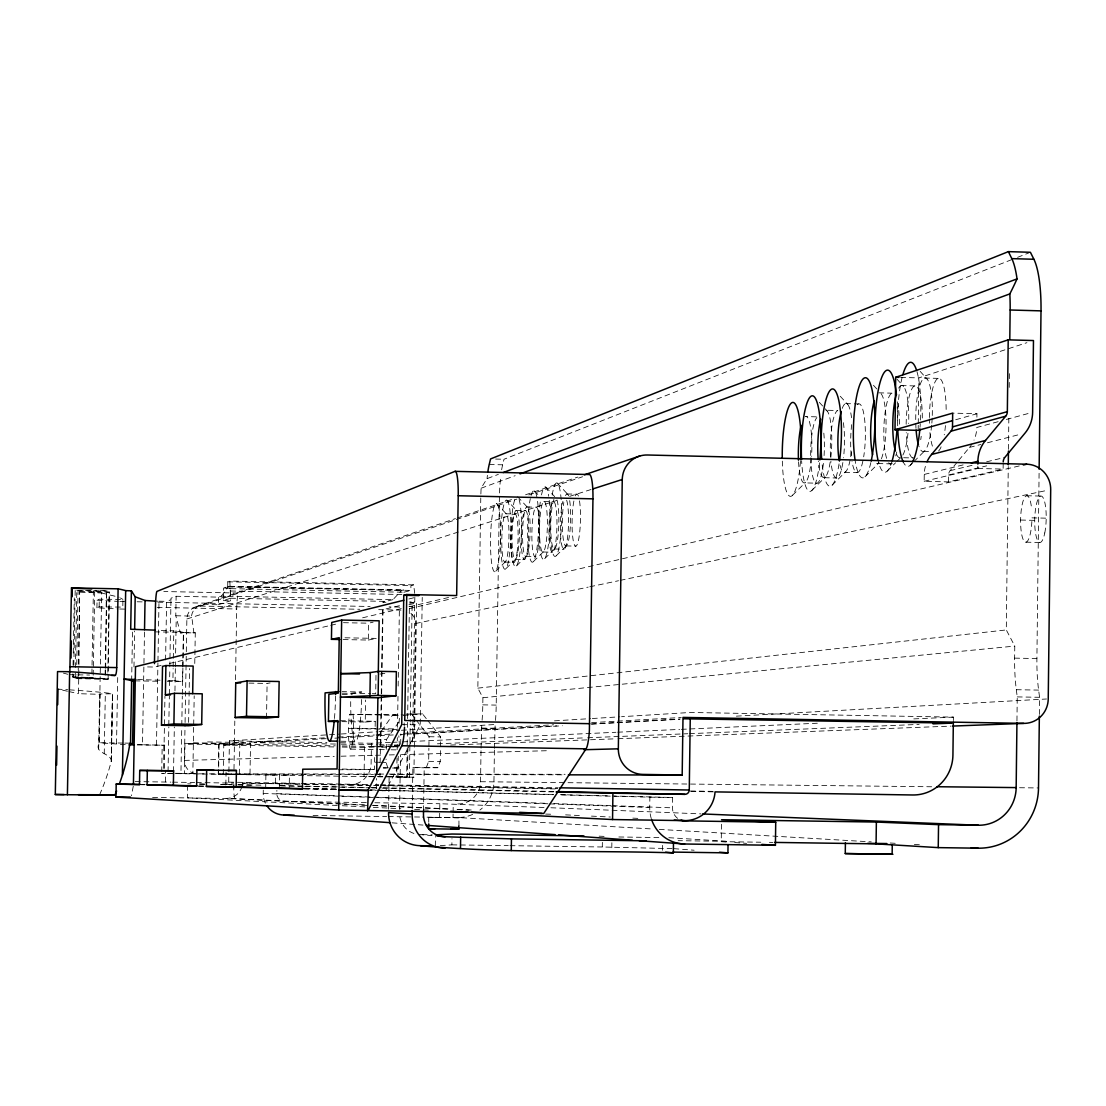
<?xml version="1.0" encoding="UTF-8"?>
<svg xmlns="http://www.w3.org/2000/svg" width="1106" height="1106" viewBox="0 0 1106 1106"><rect width="100%" height="100%" fill="white"/><g stroke="black" fill="none" stroke-linecap="round" stroke-linejoin="round"><path stroke-width="0.75" stroke-dasharray="5 3.75" d="M918.174 430.358L918.243 425.285M918.257 423.598L918.837 377.893L1026.921 342.68M1003.197 463.331L1003.128 469.082L948.464 481.898L924.16 481.317L924.257 474.419A31.728 30.982 76.6 0 1 925.528 465.847M948.464 481.898L948.547 475.013A6.899 6.733 76.6 0 1 950.137 470.672L957.658 461.631M953.344 720.559L953.4 717.117L690.351 712.471L621.558 716.702M976.902 417.183L976.944 413.741L952.681 413.132M924.16 481.317L977.801 468.474L977.856 464.147M1016.953 720.863L1017.243 696.904L1016.317 689.702A64.176 15.705 -89 0 1 1014.631 658.125L1014.769 646.084L1006.294 629.936L1008.271 466.525M1008.478 449.326L1008.838 418.358M1009.211 387.404L1009.405 371.92M1039.363 714.407L1039.571 697.305L1038.617 690.103A64.134 15.968 -89 0 1 1036.903 658.554L1039.115 470.935M413.672 584.867L410.92 585.599L410.838 590.424L227.698 586.65L223.564 588.115L223.315 600.641L230.56 598.222L229.841 581.051L413.672 584.867L414.861 594.779L412.497 745.333M672.102 848.62L602.286 846.989L602.355 842.371M611.798 847.763L611.936 838.431M651.296 818.647A35.973 35.378 88.9 0 1 649.72 807.491L649.872 797.15L560.12 794.868M662.535 850.307L662.605 845.371M677.563 818.316A12.843 12.636 88.9 0 1 672.503 807.836L672.642 797.495L612.185 795.974M726.31 841.984L721.236 841.652L721.513 821.426M111.347 760.486L112.425 693.739A945.008 14.475 1.1 0 0 69.319 689.84M391.635 746.384L364.524 747.435L364.054 776.481L375.902 776.536M341.809 721.637L365.243 722.052L365.602 700.029M343.178 639.572L368.339 640.056L368.616 623.19L373.123 622.166M390.39 742.416L371.45 743.26L371.118 763.486A21.664 21.512 -88.8 0 1 349.275 784.804L301.095 784.057M338.118 769.762L374.464 769.569L374.658 757.486M375.155 726.448L375.252 721.278L337.869 720.628M375.985 675.31L375.694 693.752L372.293 693.697M376.427 788.827L376.593 778.513M379.994 773.205L379.939 776.661L386.824 776.688M380.16 762.836L381.238 695.48M381.266 693.752L382.635 609.116M381.625 695.688L380.796 747.31L390.971 746.923M381.653 693.96L383.008 609.641L401.395 605.203M387.93 768.062L386.035 762.38L386.091 759.131M386.257 749.356L386.409 739.596L399.667 720.808M388.607 809.177L389.132 776.412M397.013 758.204L396.708 777.103L406.676 777.242L409.386 607.014L412.096 606.378L410.257 722.024M397.151 749.619L397.33 737.605M397.496 727.292L397.994 696.379M398.16 686.079L399.418 607.083L389.063 606.876M387.764 776.592L397.925 776.647L398.243 756.297M399.57 809.329L400.51 754.665M400.676 744.31L400.842 733.955M388.538 776.702L407.464 776.799L407.948 746.274M409.386 777.269L410.229 723.753M412.22 808.832L412.87 767.605L437.865 767.688L440.257 761.522L440.465 748.403M409.814 743.232A13.148 13.037 87.5 0 0 413.782 734.011L413.948 723.642M413.976 721.928L415.538 623.521A13.134 13.023 77.9 0 0 408.612 611.687M400.151 777.117L413.865 777.2L414.709 723.697M414.736 721.969L416.63 602.894L409.842 602.756M382.178 790.721L385.579 790.776L420.225 724.914L422.243 597.392M423.529 810.712L424.206 767.799L437.865 767.688M426.322 767.509L428.672 761.329L428.879 748.209M428.907 746.564L429.059 736.72L416.478 720.448M428.769 822.228L428.713 817.32L439.497 817.403M435.308 845.896L435.46 836.426M440.478 746.757L440.644 736.914L427.856 720.642M544.028 807.477L439.842 803.73L439.621 817.334L457.621 817.514L652.388 828.988M440.285 845.592L451.884 844.86L451.981 838.68M453.031 817.445L453.087 814.057M453.114 812.357L453.239 803.882M458.949 825.947L458.921 817.79L422.52 817.085M482.105 720.2A37.397 5.336 -89 0 0 482.797 704.854L482.907 697.72L477.847 688.139L480.778 497.949M457.843 803.951A22.604 22.369 -89.7 0 0 480.543 781.707L481.027 749.854M481.055 748.181L481.787 723.739M494.423 750.075L493.94 781.914A36.152 35.779 -89.7 0 1 479.88 810.09M494.451 748.403L495.184 723.96M495.502 720.435A37.383 5.419 -89 0 0 496.207 705.103L499.387 498.377A37.853 5.558 -88.7 0 1 500.783 475.926M99.623 794.744A1150.682 442.276 -5.8 0 0 111.208 761.453A23.89 9.719 -1.1 0 0 111.305 759.836C108.706 752.647 93.872 753.172 99.222 742.748L100.093 694.333L78.457 693.683L78.955 666.116M78.982 664.388L79.66 591.738L78.25 670.153M91.895 673.913L93.388 590.701M72.899 673.858L72.844 677.314L93.139 677.66L94.729 589.636M96.927 607.816L97.065 600.199L99.291 599.217L122.932 599.438L122.807 607.111L99.153 606.876L96.927 607.816L118.024 608.964M99.153 606.876L99.291 599.217M98.669 749.011L99.664 693.974L112.522 693.78L111.333 760.154M80.296 592.028L101.669 593.023L98.987 742.734L127.328 744.794M106.148 606.765L106.287 599.106M105.125 674.895L105.208 669.738M105.25 668.024L106.632 590.728L95.047 590.327M104.241 753.794L105.319 693.891M105.554 675.019L105.651 669.877M105.678 668.162L106.632 590.728M75.415 667.637L76.812 590.397L109.273 592.069L108.139 679.195L107.807 673.955M107.835 672.241L109.273 592.069M111.208 761.453L112.522 693.766M116.531 743.785L117.761 674.812M131.642 680.812L132.526 631.485M133.978 666.932L134.614 631.014M137.282 744.96L164.766 745.209L142.494 744.767L144.499 631.388M156.485 745.071L157.923 662.84M157.951 661.125L159.001 601.194L155.02 601.097M161.725 771.725L162.195 745.375M163.674 768.394L164.946 696.172M165.582 659.964L166.605 601.36L171.057 599.687L171.001 598.194L176.131 596.272L218.504 597.129L221.435 596.12L392.962 599.632L401.685 590.424L403.745 589.885L403.884 592.235L229.689 588.641L229.592 586.291L403.745 589.885M164.365 768.394L164.103 744.435M165.375 781.914L165.568 770.827M168.057 771.642L168.831 726.932M168.789 725.232L169.37 695.978M169.329 694.333L169.854 668.466M169.812 666.863L171.001 598.194M182.891 668.052L182.656 681.655L172.923 680.577L173.13 668.577M173.158 666.849L173.283 659.992M173.31 658.277L173.794 630.821L158.282 630.254M194.753 663.476L195.292 632.798L180.43 632.936L175.785 615.752L176.131 596.272M173.545 771.587L174.333 726.946M174.955 690.904L175.342 668.591M175.37 666.863L175.495 660.005M175.619 653.134L176.213 618.807M175.011 773.315L180.942 773.357L181.757 726.988M181.785 725.273L182.296 696.075M182.324 694.347L182.766 668.591M182.794 666.877L183.389 632.521L195.292 632.798M182.919 666.351L183.513 632.342L173.794 630.821M195.306 773.633A13.217 13.175 -80.9 0 1 184.412 760.403L185.048 724.181M185.075 722.467L186.278 653.48M186.306 651.752L186.873 618.987A13.203 13.148 69.4 0 1 200.269 606.06L516.848 499.096M193.37 743.55L184.979 744.048L184.467 773.55L192.845 773.55L193.661 726.504M187.633 785.384L187.426 797.813L340.607 805.652M188.614 722.384L189.555 668.536M193.688 724.803L194.2 695.84M193.923 633.199L191.601 615.461A13.327 13.272 69.6 0 1 204.914 604.498L218.366 604.761L218.504 597.129M219.071 744.628L218.559 774.089L249.997 774.297L250.523 743.647L219.071 744.628L184.979 744.048M223.274 774.241L223.771 745.098L250.523 743.647M227.698 586.65L227.781 581.797L229.841 581.051M225.845 785.025L226.066 772.14M221.311 784.348L226.357 784.431A2.336 2.323 -80.4 0 0 228.707 782.136L228.859 773.55M228.887 771.822L229.412 740.882L339.487 734.108M233.988 769.32L234.804 721.043M235.509 679.678L236.712 608.991A15.47 1.521 -88.8 0 1 238.495 593.051L163.799 591.516M239.297 774.117L239.822 743.467M265.371 803.136A21.249 21.125 -83 0 1 263.228 793.444L263.283 790.154M266.518 718.084L267.099 683.439L270.113 682.955M265.675 788.578L265.896 774.974L275.546 775.002L275.38 784.486M366.307 802.61L284.228 801.366A7.59 7.548 -83 0 1 276.818 793.652L276.873 790.375M279.306 788.785L279.541 775.195L289.413 775.223L289.205 787.859M73.051 665.231L73.148 660.047M73.273 653.148L74.282 597.904M73.604 677.508L105.499 678.448L75.236 677.937L73.604 677.508L73.673 674.066M73.826 665.453L75.208 589.636M75.236 677.937L75.388 669.351M108.139 679.195L78.097 678.669L76.494 678.255L76.549 674.84M76.743 664.568L78.07 590.977M78.097 678.669L78.222 671.854M218.366 604.761L230.49 600.779L230.739 588.268L223.564 588.115M133.273 786.228L131.476 795.767M501.64 469.787A37.853 5.558 -88.7 0 1 502.649 464.81L504.018 459.253L1011.147 259.855M376.607 738.075L392.464 715.236L399.294 714.67M221.435 596.12L228.043 586.844L229.592 586.291M958.736 460.331L969.492 447.405A31.728 30.968 75.1 0 0 972.008 443.921M865.03 476.783L879.076 462.806A35.447 7.645 -88.4 0 1 876.671 463.442M887.219 471.101L895.556 462.806M896.745 461.617L900.325 458.05M910.279 465.211L912.699 462.792M913.915 461.589L924.823 450.709M792.477 495.322L805.693 482.216M811.942 490.345L825.394 477.004M832.127 485.188L845.8 471.612M506.009 568.567L515.921 558.862M516.516 565.871L526.553 556.042M533.424 561.558L543.668 551.521M544.677 558.682L555.046 548.507M556.235 555.724L566.742 545.424M495.765 571.18L505.553 561.599M1017.575 257.339L1028.801 252.915M480.875 494.023A37.88 5.433 -88.7 0 1 481.124 488.202A46.991 4.631 -59.5 0 1 487.055 478.635L498.364 474.377M481.124 488.202L515.175 475.677M229.689 588.641L230.739 588.268M196.191 606.627L455.465 518.59M457.096 518.037L512.534 499.221M525.585 494.783L577.761 477.073M528.779 494.935L582.586 476.741M186.873 618.987L556.539 500.548M569.687 496.345L591.046 489.502M955.722 419.741L976.944 413.741M998.124 421.69L976.764 427.497A31.728 30.968 75.1 0 1 974.013 440.119M1006.336 419.464L1029.34 413.202M403.884 592.235L410.838 590.424M969.492 447.405L980.925 444.46M987.464 442.773L1020.147 434.34M392.962 599.632L382.745 602.203L387.819 602.314M408.847 598.982L415.566 597.323M924.257 474.419L964.487 464.561M950.137 470.672L975.008 464.631M986.621 461.81L1004.87 457.372M409.759 603.185L414.778 601.982L409.607 601.871M948.547 475.013L986.649 465.861M408.985 604.733L416.63 602.894M161.117 665.453L154.398 667.042L144.098 666.849M169.508 663.476L329.035 625.747M330.708 625.346L339.113 623.355M362.616 617.798L401.243 608.659M409.635 606.682L449.935 597.143M409.455 608.577L1019.995 465.778M415.538 623.521L588.129 587.134M589.816 586.774L618.517 580.733M620.203 580.374L1047.327 490.331M368.339 640.056L376.579 638.397L342.625 637.747M379.911 674.079L384.847 673.36M180.43 632.936L183.389 632.521M350.796 693.351L361.773 691.997L342.169 691.637M477.847 688.139L1006.294 629.936M482.907 697.72L1014.769 646.084M353.021 714.006A20.738 2.475 -89 0 1 352.496 743.025A20.738 2.475 -89 0 1 349.026 743.343A20.738 2.475 -89 0 1 349.413 714.338L403.662 714.891M406.109 714.089L422.52 713.854L426.778 719.287M403.455 715.43L422.52 713.854M365.243 722.052L375.252 721.278M341.201 733.997L377.326 731.771M379.04 731.66L399.681 730.389M401.409 730.278L496 724.444M554.479 720.849L590.59 718.61M592.318 718.513L619.83 716.812M324.334 737.882L218.781 743.896L218.269 774.159L299.325 774.324M338.132 737.094L374.34 735.02M376.068 734.923L393.307 733.942M403.649 733.347L553.664 724.789M591.599 722.619L615.752 721.25M617.466 721.14L681.268 717.504M326.242 738.67L254.062 742.679L339.597 744.117M334.841 738.186L339.998 737.896M341.713 737.799L377.81 735.794M379.524 735.697L393.28 734.937M400.151 734.55L405.308 734.273M407.022 734.177L556.553 725.854M590.936 723.946L680.301 718.969M413.782 734.011L562.36 725.785M591.655 724.167L615.779 722.826M617.494 722.73L679.526 719.301M736.389 716.149L1046.525 698.992M459.073 817.804L428.713 817.32M392.105 742.333L400.718 741.946M402.432 741.877L615.931 732.283M617.66 732.2L679.637 729.421M681.365 729.338L688.25 729.034M689.964 728.951L820.818 723.075M913.791 718.9L953.4 717.117M371.243 746.439L377.906 746.177M379.565 746.108L387.888 745.776M394.552 745.499L402.888 745.168M437.423 743.785L585.917 737.813M587.645 737.743L687.794 733.72M689.522 733.651L919.169 724.416M393.321 746.315L398.409 746.108M392.671 746.854L397.773 746.661M450.598 745.043L616.291 738.78M618.019 738.711L951.146 726.117M184.412 760.403L334.219 756.393M341.118 756.214L373.828 755.343M375.556 755.301L382.441 755.108M389.326 754.928L394.496 754.79M401.381 754.61L547.746 750.697M383.215 767.841L389.271 767.799M392.533 768.034L400.234 767.979L392.395 767.854M173.518 773.301L161.697 773.37L376.123 776.771M199.094 773.841L207.721 773.841M209.449 773.854L302.685 773.965M304.413 773.965L376.925 774.062M378.653 774.076L387.28 774.076M389.008 774.076L565.111 774.311M301.053 774.324L373.482 774.463M375.21 774.463L383.823 774.477M390.722 774.49L564.903 774.822M377.602 776.55L386.063 776.592M480.543 781.707L931.653 786.767M1019.552 787.735L1038.506 787.942M141.209 784.707L144.651 784.762M198.333 786.214L205.204 786.325M304.095 789.02L337.8 789.546L303.334 788.647M366.916 790.486L376.399 790.541M649.872 797.15L672.642 797.495M152.6 797.385L234.997 798.643L340.219 803.703M374.865 802.749L439.842 803.73M313.067 815.454L328.468 815.689M330.182 815.716L386.616 816.546M388.317 816.574L420.819 817.058M599.093 836.164L605.618 836.44M618.848 836.979L660.199 837.574M668.812 837.698L728.08 841.376L678.172 840.671M422.174 834.657L432.156 834.795M721.236 841.652L760.804 842.219M769.417 842.343L772.845 842.385M451.884 844.86L458.727 844.956M460.428 844.97L508.29 845.648M510.004 845.675L602.286 846.989M154.619 631.858L183.513 632.342M135.043 680.867L160.55 681.282M167.352 681.393L182.656 681.655M401.727 724.596L420.225 724.914M481.359 728.052L494.755 728.287M353.478 728.218L397.4 728.965M348.514 728.55L398.824 729.421M429.059 736.72L440.644 736.914M375.667 739.416L386.409 739.596M340.869 741.227L355.455 741.462M229.412 740.882L326.947 742.527M340.648 742.748L371.45 743.26M207.61 741.905L243.292 742.499M341.298 744.144L377.229 744.739M378.943 744.767L392.63 745.002M394.33 745.029L399.46 745.112M193.384 742.79L228.057 743.37M184.992 743.315L335.27 745.845M342.113 745.956L386.754 746.702M388.469 746.73L398.824 746.896M123.056 743.066L99.222 742.748M124.771 743.094L129.914 743.177M223.771 745.098L335.339 746.951M342.21 747.062L364.524 747.435M350.643 749.121L377.588 749.564M379.275 749.592L389.367 749.757M391.054 749.785L399.473 749.923M428.672 761.329L440.257 761.522M375.307 762.214L379.911 762.283M381.446 762.311L386.035 762.38M412.87 767.605L424.206 767.799M383.312 767.993L386.381 768.048M342.169 769.043L374.464 769.569M397.925 776.647L407.464 776.799M180.942 773.357L192.845 773.55M377.837 776.799L413.865 777.2M228.707 782.136L299.436 783.352M301.15 783.38L368.422 784.527M375.321 784.652L378.777 784.707M380.505 784.735L558.171 787.776M135.181 781.569L170.877 782.122M172.577 782.149L194.656 782.495M196.356 782.523L233.753 783.117M242.242 785.592A16.314 16.231 -80.4 0 0 242.587 783.131L299.367 784.03M187.661 783.822L191.034 783.878M199.439 784.016L204.486 784.085M76.812 590.397L107.061 590.95M79.66 591.738L109.701 592.291M1016.317 689.702L1038.617 690.103M69.277 674.674L89.586 675.047M1017.243 696.904L1039.571 697.305M248.933 683.107L267.099 683.439M342.238 693.199L370.593 693.669M342.252 694.527L352.302 694.706M482.797 704.854L496.207 705.103M349.413 714.338L400.317 715.375M349.275 784.804L368.229 785.149M375.114 785.274L378.57 785.329M380.284 785.371L557.77 788.564M690.434 790.97L712.831 791.371M242.587 783.131L302.933 784.251M304.662 784.278L371.906 785.523M373.634 785.564L382.247 785.716M383.976 785.758L556.401 788.951M690.891 791.44L715.043 791.882M230.656 590.991L402.805 594.53M230.56 598.222L387.224 601.415M223.315 600.641L230.49 600.779M159.001 601.194L166.605 601.36M409.026 606.309L412.096 606.378M119.89 601.429L128.517 601.595M137.144 601.775L142.315 601.885M157.84 602.189L370.095 606.489M200.269 606.06L359.837 609.282M378.708 609.655L401.008 610.111M157.135 607.388L236.712 608.991M119.697 609.005L126.416 609.143M175.785 615.752L191.421 616.07M343.454 622.692L368.616 623.19M1014.631 658.125L1036.903 658.554M1025.981 542.175L1040.152 542.493M566.092 545.908L575.867 546.129M554.41 548.991L564.06 549.198M543.046 551.991L552.571 552.198M525.958 556.512L535.304 556.705M515.341 559.318L524.562 559.512M505 562.042L514.096 562.235M227.781 581.797L410.92 585.599M228.043 586.844L401.685 590.424M226.357 784.431L231.527 784.541M238.412 784.693L264.279 785.246M279.79 785.592L340.123 786.891M341.851 786.933L369.432 787.527M371.146 787.555L381.487 787.776M383.215 787.818L553.871 791.509M199.716 784.099L204.886 784.209M220.371 784.555L235.868 784.887M237.596 784.928L253.094 785.274M280.634 785.882L303.016 786.38M304.744 786.407L370.164 787.859M371.893 787.901L380.492 788.08M382.22 788.122L554.383 791.924M489.225 464.492L502.649 464.81M824.288 477.709L836.924 478.013M798.546 461.796A33.235 6.719 -88.5 0 0 804.656 482.893L817.058 483.198M1026.534 495.737L1040.705 496.069M566.866 493.953L576.641 494.175M543.806 501.433L553.332 501.654M1031.967 517.857L1046.193 518.175M526.719 506.977L536.051 507.184M1020.603 520.041L1034.718 520.359M516.087 510.419L525.295 510.626M505.732 513.778L514.829 513.986M816.38 416.851L805.514 416.575A33.235 6.719 -88.5 0 1 811.528 456.432M923.524 451.497L930.381 451.663M903.63 457.732L913.722 457.967M877.874 463.552L891.09 463.884M977.801 468.474L1003.128 469.082M495.612 459.059L504.018 459.253M844.666 472.331L857.523 472.635M304.744 788.246L337.565 789.076M370.386 789.891L375.57 790.03L370.261 790.043M377.284 790.071L553.47 794.495M560.369 794.675L565.553 794.799M567.281 794.841L610.471 795.933M304.675 788.384L337.468 789.214M382.344 790.361L553.221 794.689M900.643 377.423L918.837 377.893M924.45 378.017L939.464 378.418M901.169 385.565L915.892 385.953M878.772 392.824L891.989 393.169M845.565 403.593L858.408 403.925M72.319 676.803L93.139 677.66M76.494 678.255L107.711 679.07M141.845 784.472L145.204 784.555M198.748 785.937L203.822 786.076M377.934 790.583L385.579 790.776M137.559 679.54L161.144 680.231M167.877 680.439L172.923 680.577M276.818 793.652L337.026 795.822M338.74 795.878L546.903 803.343M553.788 803.578L610.567 805.624M612.282 805.68L672.503 807.836M263.228 793.444L547.926 803.785M549.654 803.855L649.72 807.491M550.912 807.753L700.886 813.892M341.934 803.785L366.086 804.947M372.985 805.279L448.884 808.928M457.511 809.343L474.75 810.173M366.777 805.375L226.108 798.408A16.314 16.231 -80.4 0 0 241.523 787.97M372.598 805.514L450.142 809.26M457.041 809.592L469.096 810.186M545.645 814.085L553.539 814.279M565.608 814.859L582.834 815.689M591.461 816.117L610.415 817.03M632.812 818.122L639.71 818.454M342.321 805.735L366.418 806.965M373.303 807.325L400.842 808.735M414.612 809.426L428.381 810.131M97.065 600.199L118.162 601.388M659.273 829.403L871.265 841.887M890.219 843.007L895.39 843.311M914.358 844.431L919.528 844.735M734.785 842.565L746.633 843.353M392.105 822.836L422.99 825.076M673.831 848.648L694.112 850.224M137.559 744.338L142.494 744.767M418.815 834.463L432.017 835.624M67.438 691.236L57.996 689.135A945.008 14.475 1.1 0 1 67.77 689.743M69.014 691.582L78.457 693.683M101.669 593.023L119.144 597.212M63.401 673.125L67.812 674.287M120.416 597.959L122.932 599.438M496.801 503.742A34.148 4.963 -88.7 0 1 499.096 557.825A34.148 4.963 -88.7 0 1 490.691 551.493A34.148 4.963 -88.7 0 1 496.801 503.742L506.285 513.889A24.166 3.553 -88.7 0 1 507.93 552.184A24.166 3.553 -88.7 0 1 501.917 547.636A24.166 3.553 -88.7 0 1 506.285 513.889M545.756 487.069L554.687 496.649M534.488 490.898L537.806 494.451M517.567 496.663L527.299 507.087A24.802 3.747 -88.7 0 1 529.055 546.364A24.802 3.747 -88.7 0 1 522.709 541.746A24.802 3.747 -88.7 0 1 527.299 507.087M507.046 500.258A34.59 5.088 -88.7 0 1 509.424 555.018A34.59 5.088 -88.7 0 1 500.797 548.645A34.59 5.088 -88.7 0 1 507.046 500.258L516.654 510.53A24.484 3.65 -88.7 0 1 518.355 549.323A24.484 3.65 -88.7 0 1 512.175 544.733A24.484 3.65 -88.7 0 1 516.654 510.53M557.327 483.128L567.502 494.064M819.283 402.294L827.329 411.155M840.284 396.28L847.79 404.547M873.436 385.261L876.74 388.911M920.164 371.381L926.994 378.985M896.911 379.082L903.63 386.533M411.238 713.66L415.427 719.08M234.997 798.643A15.498 1.521 -89 0 1 233.739 787.887M361.634 699.531A45.678 5.489 -89 0 1 355.22 741.435A45.678 5.489 -89 0 1 350.74 696.324M335.574 696.047A45.705 5.267 -88.9 0 1 334.427 718.679M857.261 404.713A34.438 7.3 -88.4 0 1 864.505 418.455A34.438 7.3 -88.4 0 1 863.675 456.833M862.86 461.161A34.438 7.3 -88.4 0 1 852.007 461.437M851.261 455.672A34.438 7.3 -88.4 0 1 851.661 424.663M842.219 408.39A34.452 7.217 -88.4 0 1 851.827 420.349M851.413 451.732A34.452 7.217 -88.4 0 1 838.998 459.778M552.184 495.073A36.761 5.751 -88.7 0 1 561.572 506.548A36.761 5.751 -88.7 0 1 554.493 556.235A36.761 5.751 -88.7 0 1 551.535 499.622M565.567 495.64A26.019 4.12 -88.7 0 1 568.705 496.179M569.687 500.631A26.019 4.12 -88.7 0 1 569.161 537.364A26.019 4.12 -88.7 0 1 563.3 539.216A26.019 4.12 -88.7 0 1 563.825 502.483M881.136 393.791A35.447 7.645 -88.4 0 1 886.072 423.142A35.447 7.645 -88.4 0 1 881.413 458.769M870.851 462.585A50.102 10.673 -88.4 0 1 855.228 461.05M898.694 388.123A36.139 7.936 -88.4 0 1 908.648 423.515M907.971 433.289A36.139 7.936 -88.4 0 1 902.759 455.23M900.256 457.649A36.139 7.936 -88.4 0 1 895.666 452.022M897.243 406.745A51.07 11.074 -88.4 0 1 897.27 422.727M892.183 460.704A51.07 11.074 -88.4 0 1 877.832 459.349M915.989 428.34A36.844 8.254 -88.3 0 1 923.69 378.404A36.844 8.254 -88.3 0 1 932.22 416.658M932.164 418.109A36.844 8.254 -88.3 0 1 931.791 423.847M931.653 425.243A36.844 8.254 -88.3 0 1 918.754 445.787M916.957 371.602A52.065 11.516 -88.3 0 1 920.026 427.248M912.077 462.847A52.065 11.516 -88.3 0 1 903.284 462.018M897.671 425.796A52.065 11.516 -88.3 0 1 902.137 377.367M897.381 401.796A35.447 7.728 -88.4 0 1 899.372 426.239M896.745 452.036A35.447 7.728 -88.4 0 1 895.763 455.907M892.307 463.124A35.447 7.728 -88.4 0 1 888.712 462.778M886.625 458.34A35.447 7.728 -88.4 0 1 884.579 417.086A35.447 7.728 -88.4 0 1 893.206 393.211M906.16 424.262A36.125 8.018 -88.4 0 1 914.69 385.897A36.125 8.018 -88.4 0 1 922.307 419.575M921.201 436.289A36.125 8.018 -88.4 0 1 920.745 439.69M912.464 457.856A36.125 8.018 -88.4 0 1 906.27 432.557M929.358 417.529A36.83 8.336 -88.3 0 1 938.206 378.363A36.83 8.336 -88.3 0 1 946.142 412.649M945.464 425.589A36.83 8.336 -88.3 0 1 944.248 434.824M941.109 446.824A36.83 8.336 -88.3 0 1 938.552 451.041M932.413 446.133A36.83 8.336 -88.3 0 1 929.745 430.441M929.386 423.197A36.83 8.336 -88.3 0 1 929.344 418.953M800.468 461.313A46.964 9.373 -88.5 0 1 790.458 496.345A46.964 9.373 -88.5 0 1 782.315 460.843M811.403 458.133A33.235 6.719 -88.5 0 1 804.656 482.893M830.813 457.511A33.83 6.968 -88.5 0 0 825.187 410.202L837.809 410.52A33.816 7.037 -88.5 0 0 830.537 456.571M830.164 462.211A33.83 6.968 -88.5 0 1 818.329 461.008M819.532 462.82A47.807 9.719 -88.5 0 1 809.703 491.382A47.807 9.719 -88.5 0 1 801.629 460.981M823.818 433.123A33.221 6.788 -88.5 0 1 824.011 456.737M823.417 463.386A33.221 6.788 -88.5 0 1 816.021 483.087A33.221 6.788 -88.5 0 1 810.712 457.137M810.684 455.451A33.221 6.788 -88.5 0 1 816.864 417.639M843.38 422.658A33.816 7.037 -88.5 0 1 843.505 457.829M842.869 462.529A33.816 7.037 -88.5 0 1 830.896 461.326M839.053 463.912A48.678 10.078 -88.4 0 1 821.924 462.156M556.968 499.94A25.659 4.009 -88.7 0 1 557.562 539.534A25.659 4.009 -88.7 0 1 551.23 538.401A25.659 4.009 -88.7 0 1 553.912 499.4M541.484 494.935A36.263 5.599 -88.7 0 1 548.714 496.207M549.24 500.368A36.263 5.599 -88.7 0 1 547.511 550.111A36.263 5.599 -88.7 0 1 539.839 548.714A36.263 5.599 -88.7 0 1 540.751 498.834M519.087 499.525A35.046 5.226 -88.7 0 1 519.82 553.608A35.046 5.226 -88.7 0 1 511.566 552.06A35.046 5.226 -88.7 0 1 515.106 498.778M531.101 495.488A35.779 5.447 -88.7 0 1 538.622 524.645A35.779 5.447 -88.7 0 1 530.203 559.124A35.779 5.447 -88.7 0 1 530.327 498.64M487.055 478.635A37.867 5.475 -88.7 0 1 487.414 475.317M413.934 833.482A21.526 21.318 -86.6 0 1 399.722 816.159M404.132 722.895A20.71 2.668 -89 0 1 404.188 725.951M399.653 746.066A20.71 2.668 -89 0 1 398.851 735.78M399.045 723.269A20.71 2.668 -89 0 1 399.487 717.656M566.645 500.175A25.659 4.051 -88.7 0 1 567.406 538.691A25.659 4.051 -88.7 0 1 561.06 540.71A25.659 4.051 -88.7 0 1 562.94 501.336M575.327 495.861A26.005 4.161 -88.7 0 1 578.507 496.4M579.503 500.852A26.005 4.161 -88.7 0 1 578.811 538.567A26.005 4.161 -88.7 0 1 572.784 537.516A26.005 4.161 -88.7 0 1 574.111 499.912M472.649 814.417A36.152 35.779 -89.7 0 1 457.621 817.514M1031.857 521.52A23.254 5.668 -88.6 0 1 1023.465 540.143A23.254 5.668 -88.6 0 1 1022.456 503.327A23.254 5.668 -88.6 0 1 1031.469 507.391M517.069 552.392A24.166 3.595 -88.7 0 0 515.396 514.096A24.166 3.595 -88.7 0 0 510.972 547.829A24.166 3.595 -88.7 0 0 517.069 552.392M527.603 549.516A24.47 3.691 -88.7 0 0 525.875 510.737A24.47 3.691 -88.7 0 0 521.355 544.926A24.47 3.691 -88.7 0 0 527.603 549.516M538.428 546.571A24.788 3.788 -88.7 0 0 536.631 507.295A24.788 3.788 -88.7 0 0 532 541.954A24.788 3.788 -88.7 0 0 538.428 546.571M546.267 541.622A25.314 3.899 -88.7 0 0 544.415 501.543A25.314 3.899 -88.7 0 0 539.645 536.949A25.314 3.899 -88.7 0 0 546.267 541.622M555.834 541.829A25.314 3.94 -88.7 0 0 553.954 501.765A25.314 3.94 -88.7 0 0 549.129 537.157A25.314 3.94 -88.7 0 0 555.834 541.829M1044.769 532.954A23.24 5.724 -88.6 0 0 1041.603 496.165A23.24 5.724 -88.6 0 0 1035.009 528.709A23.24 5.724 -88.6 0 0 1044.769 532.954"/><path stroke-width="1.5" d="M845.26 853.556L892.68 854.261L845.26 853.556L845.413 842.772M1039.35 716.121L1038.506 787.942A61.176 59.724 86.4 0 1 978.119 848.191L938.247 847.625L876.076 843.864L876.367 822.048L721.541 819.74L775.721 822.228L775.417 845.302L684.628 844.002L639.157 840.712M952.446 420.667L918.174 430.358L895.003 429.778L895.68 377.284L1008.202 339.846L1033.474 340.551L1032.631 412.317A33.125 32.281 75.1 0 1 1025.041 433.082L1004.87 457.372A7.203 7.023 76.6 0 0 1003.225 461.893M892.141 854.219L892.265 844.984M938.247 847.625L938.538 824.647L876.367 822.048M927.008 461.783A31.728 30.982 76.6 0 1 931.556 454.483L950.939 431.216A6.899 6.733 75.1 0 0 952.515 426.888L952.681 413.132L895.003 429.778M953.331 722.287L952.93 755.011A40.632 39.733 85.6 0 1 912.713 794.979L715.043 791.882A30.664 30.166 88.1 0 1 684.517 820.624L612.544 819.546L471.405 812.329M977.856 464.147L977.898 461.271A33.125 32.295 76.6 0 1 985.501 440.465L1005.686 416.188A7.203 7.023 75.1 0 0 1007.345 411.667L1008.202 339.846M1008.285 464.81L1008.451 451.041M1009.792 339.238L1010.151 309.998A62.655 14.807 -88 0 0 1009.819 293.906A77.641 12.456 -58.7 0 0 1017.036 278.864A62.641 14.903 -88 0 0 1011.796 258.624L1008.382 251.629L490.566 458.935L489.225 464.492A37.867 5.475 -88.7 0 0 487.801 472.207M938.538 824.647L978.409 825.242A38.24 37.328 86.4 0 0 1016.165 787.596L1016.939 722.564M1039.142 469.221L1041.009 310.869A62.613 15.152 -88 0 0 1033.889 259.274L1030.405 252.279L1008.382 251.629M140.172 784.431L116.199 784.057L115.978 797.067L338.685 810.034L543.751 813.491L586.083 748.831A25.701 4.175 -89 0 0 589.387 730.458L592.954 498.847A25.659 4.175 -88.6 0 0 589.111 474.529L455.036 471.35L157.011 591.378A15.512 1.286 -88.8 0 0 155.448 607.36L154.453 663.641M612.544 819.546L612.918 793.209L556.111 791.965M1023.644 723.379L682.996 717.407L682.181 775.043L642.807 774.407A25.189 24.816 86.5 0 1 618.337 748.817L622.263 479.492A25.134 24.733 73.5 0 1 647.397 454.995L1026.727 464.202A24.885 24.249 77.5 0 1 1050.7 489.626L1048.239 698.895A24.926 24.318 83.6 0 1 1023.644 723.379L952.874 726.061M444.999 848.191A33.705 33.36 -87.1 0 1 412.137 813.975L388.552 812.62A32.586 32.268 -86.6 0 0 420.335 845.689C504.364 853.403 589.069 850.293 673.347 852.837L673.485 842.869M612.918 793.209L684.89 794.329A4.383 4.313 88.1 0 0 689.259 790.016L690.268 717.642M672.835 852.09L727.928 852.864L728.038 844.666M338.685 810.034L341.657 620.065L379.137 620.812L378.293 672.6M367.551 810.85L368.422 789.546L401.727 724.596L403.787 595.291L406.745 594.53L456.654 595.553L458.216 495.737A25.756 3.539 -88.7 0 0 455.036 471.35M369.929 696.379L370.303 672.572L378.515 671.328L396.363 671.66L395.989 695.757L377.893 697.789L340.399 697.112L378.128 695.439L395.989 695.757M376.676 773.357L377.893 697.789M378.128 695.439L378.515 671.328M406.745 594.53L404.741 720.476L589.636 723.683M412.137 813.975L412.192 810.546M423.529 810.712L423.474 814.154A22.272 22.051 -87.1 0 0 445.179 836.758L511.442 838.873L646.028 840.809M458.796 825.919L458.672 829.223L428.672 828.74L428.741 823.859M460.483 848.413L460.663 836.979M511.276 850.555L511.442 838.873M69.858 671.397L71.489 587.88L118.107 588.834A960.354 32.226 1.3 0 1 125.669 590.618L131.379 590.853L135.209 596.798L134.642 629.3M111.582 675.448L115.287 675.393A8.544 1.673 -89.6 0 0 115.881 674.301A8.212 1.59 -89.4 0 0 116.545 670.734A7.936 1.493 -89.2 0 0 116.711 667.582L118.107 588.834M119.669 783.062A1169.802 449.755 -5.9 0 0 122.393 775.154L125.669 590.618M131.379 590.853L130.702 629.245L154.826 630.116M133.729 680.619L132.609 743.909L130.536 743.273L131.642 680.812A960.934 17.157 1.1 0 0 124.093 679.139L135.886 679.485M197.062 785.896L173.366 785.288L173.628 770.785L139.729 770.426L139.48 784.679L116.199 784.057M144.527 629.673L145.038 600.489L135.209 596.798M303.334 788.647L236.145 786.905L236.421 770.467L196.896 770.053L196.619 786.186L147.084 784.873L147.333 770.37M165.9 665.563L165.375 694.845L174.444 693.31L202.232 693.808L201.693 724.458L188.559 725.743L161.49 725.273L162.527 666.351L165.9 665.563L193.149 666.061L192.665 693.614M161.49 725.273L173.905 723.974L174.444 693.31M341.657 620.065L331.717 622.457L331.441 639.337L339.224 637.678L338.325 693.089L328.869 694.278L328.427 721.416L337.869 720.628L337.081 768.96L302.726 769.195L302.408 788.993L206.366 786.449L206.656 769.997M235.136 717.545L235.73 682.858L247.108 680.923L279.141 681.503L278.546 716.909L266.518 718.084L235.136 717.545L246.5 716.342L278.546 716.909M246.5 716.342L247.108 680.923M116.614 790.997A1169.802 449.755 -5.9 0 1 114.955 794.979A961.695 2.599 0.9 0 1 67.411 794.73L55.3 794.523L57.54 671.591L69.65 671.701A960.92 17.572 1.1 0 1 114.969 675.517M56.613 765.145L56.959 746.135M57.706 704.674L57.996 689.135M67.411 794.73L69.65 671.701M71.033 658.042L71.337 641.024M72.139 596.77L72.291 588.254L71.489 587.88M368.077 810.518L401.81 745.748A25.825 3.318 -89 0 0 404.52 727.278M368.422 789.546L366.916 790.486L338.878 789.961L367.869 790.403M503.202 472.552L1017.036 278.878M520.041 473.893L1009.819 293.906M584.286 474.861L639.724 456.031M592.678 488.976L622.263 479.492M952.515 426.888L1007.345 411.667M950.939 431.216L1005.686 416.188M931.556 454.483L985.501 440.465M403.828 600.24L135.513 666.697L133.48 781.541A15.539 1.23 -89 0 0 133.453 784.251M971.192 462.916L977.898 461.271M1023.368 464.99L1026.727 464.202M338.906 691.582L325.095 692.895A45.705 5.267 -88.9 0 0 327.888 738.78A45.705 5.267 -88.9 0 0 334.275 720.283M683.743 718.776L951.976 723.103L932.98 723.863M435.488 834.85L452.064 834.035L583.982 835.942M370.303 672.572L340.786 673.637L359.533 673.983M583.899 749.73L618.337 748.817M55.3 794.523L56.074 794.509A945.671 2.558 0.9 0 0 64.037 794.564M173.628 770.785L139.729 770.426M227.822 770.509L236.421 770.467M115.978 797.067L130.287 797.039M568.36 774.836L682.181 775.043M886.86 843.56L867.768 843.325M435.059 828.726L428.672 828.74M936.685 786.725L1016.165 787.596M147.084 784.873L173.366 785.288M206.366 786.449L236.145 786.905M775.721 822.228L684.96 820.873A12.843 12.636 88.9 0 1 681.061 820.182M267.058 806.011A21.249 21.125 -83 0 0 284.007 815.025L294.265 815.177M774.573 842.413L876.076 843.864M420.335 845.689L430.317 845.827M131.642 680.812L135.043 680.867M173.905 723.974L201.693 724.458M329.519 741.034L337.62 741.172M401.81 745.748L586.083 748.831M128.987 744.822L133.964 744.905M196.896 770.053L214.066 770.329M559.885 787.804L689.259 790.016M114.955 794.979L99.623 794.744A945.671 2.558 0.9 0 1 78.415 794.661M70.065 666.711L116.724 667.582M235.73 682.858L240.679 682.955M165.375 694.845L170.49 694.941M328.427 721.416L338.464 721.582M403.787 595.291L418.911 595.595M331.441 639.337L339.832 639.503M557.327 791.578L684.89 794.329M450.861 828.961L458.893 829.196M458.216 495.737L592.954 498.847M895.68 377.284L898.984 377.367M1010.151 309.998L1041.009 310.869M1011.796 258.624L1033.889 259.274M72.291 588.254L91.798 588.945M155.02 601.097L145.038 600.489M702.6 813.961L978.409 825.242M519.599 812.329L542.023 813.408M674.176 820.127L684.517 820.624M450.75 811.279L467.962 812.163M971.234 847.79L978.119 848.191M761.868 844.39L775.417 845.302M284.007 815.025L390.39 822.712M426.418 825.325L555.115 834.629M558.544 834.878L632.3 840.214M719.467 852.201L727.928 852.864M665.605 852.201L673.347 852.837M436.953 836.039L445.179 836.758M130.536 743.273L129.914 743.177A1172.125 450.571 -5.9 0 1 122.393 775.154M335.643 691.527A45.705 5.267 -88.9 0 1 335.602 694.54M233.739 787.887A15.498 1.521 -89 0 1 233.725 785.537M821.647 458.81A48.678 10.078 -88.4 0 1 832.749 388.939A48.678 10.078 -88.4 0 1 839.551 460.594M854.993 459.557A50.102 10.673 -88.4 0 1 857.897 390.777A50.102 10.673 -88.4 0 1 872.551 392.201A50.102 10.673 -88.4 0 1 871.182 461.133M877.832 459.349A51.07 11.074 -88.4 0 1 880.21 381.916A51.07 11.074 -88.4 0 1 896.441 394.925M896.966 429.169A51.07 11.074 -88.4 0 1 892.183 460.704M902.869 374.63A52.065 11.516 -88.3 0 1 916.501 370.095M919.888 428.838A52.065 11.516 -88.3 0 1 912.657 461.783M903.284 462.018A52.065 11.516 -88.3 0 1 897.823 430.483M782.26 457.995A46.964 9.373 -88.5 0 1 793.085 402.446A46.964 9.373 -88.5 0 1 800.578 459.861M801.56 459.584A47.807 9.719 -88.5 0 1 812.412 395.81A47.807 9.719 -88.5 0 1 819.836 460.013M838.998 459.778A34.452 7.217 -88.4 0 1 841.224 411.515M684.628 844.002A35.973 35.378 88.9 0 1 651.738 819.975M818.191 459.474A33.83 6.968 -88.5 0 1 820.693 419.119M798.477 460.179A33.235 6.719 -88.5 0 1 801.186 425.312M895.362 450.971A36.139 7.936 -88.4 0 1 896.413 393.93M918.422 444.723A36.844 8.254 -88.3 0 1 916.114 430.096M872.593 454.677A35.447 7.645 -88.4 0 1 874.182 401.008"/></g></svg>
